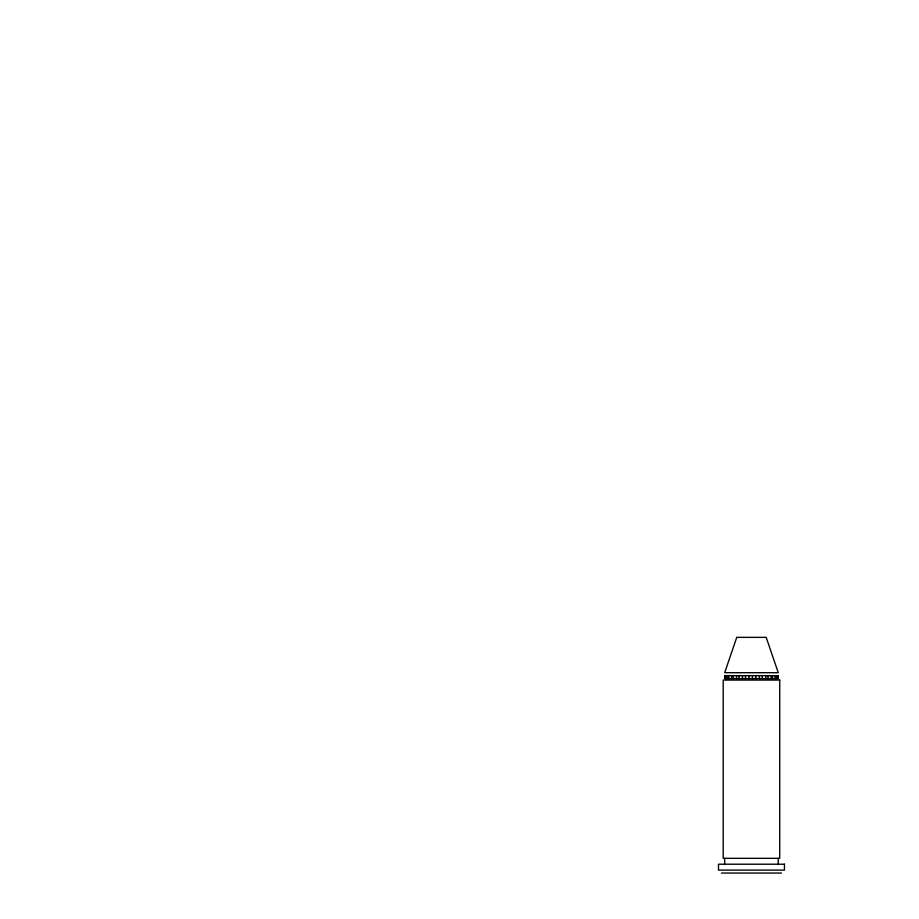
<?xml version="1.0" encoding="UTF-8"?>
<svg xmlns="http://www.w3.org/2000/svg" width="919" height="919" viewBox="0 0 919 919"><rect width="100%" height="100%" fill="white"/><g stroke="black" fill="none" stroke-linecap="round" stroke-linejoin="round"><path stroke-width="1.38" d="M721.438 873.05L781.495 873.05M778.255 858.323L778.255 864.216M777.6 675.66L777.6 678.601M777.198 675.66L777.198 678.601M775.693 675.66L775.693 678.601M775.165 675.66L775.165 678.601M772.546 675.66L772.546 678.601M771.121 675.66L771.121 678.601M767.951 675.66L767.951 678.601M765.734 675.66L765.734 678.601M762.242 675.66L762.242 678.601M759.37 675.66L759.37 678.601M755.797 675.66L755.797 678.601M752.466 675.66L752.466 678.601M749.054 675.66L749.054 678.601M745.504 675.66L745.504 678.601M742.472 675.66L742.472 678.601M738.945 675.66L738.945 678.601M736.51 675.66L736.51 678.601M733.236 675.66L733.236 678.601M731.57 675.66L731.57 678.601M728.767 675.66L728.767 678.601M727.974 675.66L727.974 678.601M725.987 675.66L725.987 678.601M725.849 675.66L725.849 678.601M725.332 675.66L725.332 678.601M724.677 858.323L724.677 864.216M736.751 637.361L724.677 672.708L778.255 672.708L766.193 637.361L736.751 637.361M778.255 675.66L724.677 675.66L724.677 678.601L778.255 678.601L778.255 675.66M779.726 680.083L723.207 680.083L723.207 858.323L779.726 858.323L779.726 680.083M784.447 864.216L718.497 864.216L718.497 870.109L784.447 870.109L784.447 864.216"/></g></svg>
